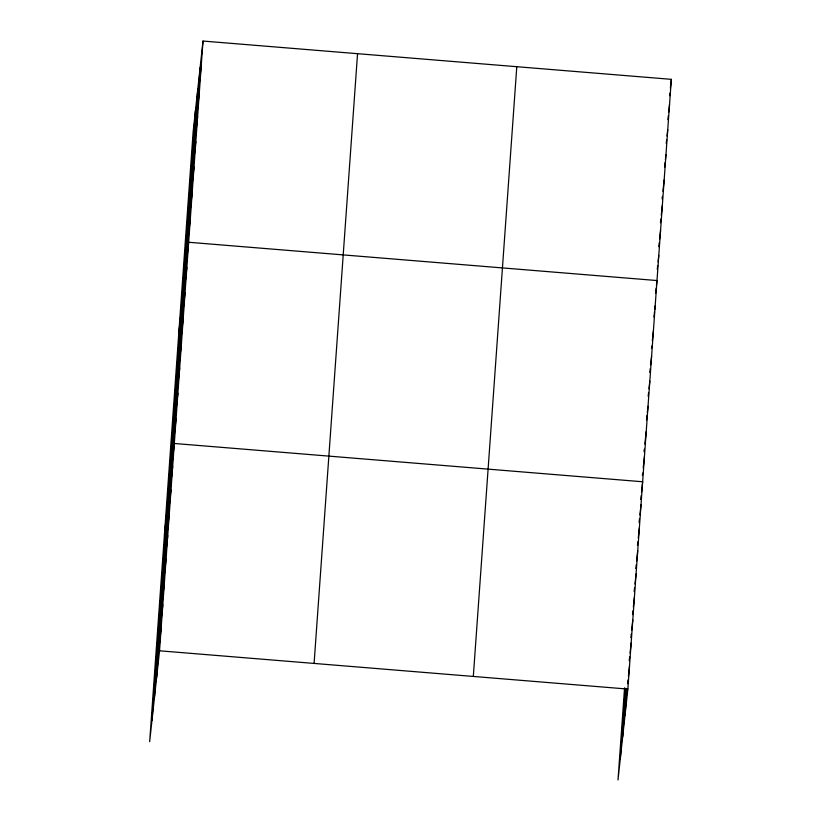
<?xml version="1.0" encoding="UTF-8"?>
<svg xmlns="http://www.w3.org/2000/svg" width="821" height="821" viewBox="0 0 821 821"><rect width="100%" height="100%" fill="white"/><g stroke="black" fill="none" stroke-linecap="round" stroke-linejoin="round"><path stroke-width="1.23" d="M151.967 720.428L195.439 110.691M154.348 698.548L197.82 88.812M156.657 677.315L200.129 67.579M203.003 41.05L193.13 131.924L149.668 741.661L159.541 650.796L203.003 41.05L671.332 79.339L627.87 689.076L617.997 779.95L624.565 687.813M314.084 663.43L357.556 53.683M473.317 676.442L516.789 66.696M620.296 758.717L625.222 689.609M622.677 736.837L626.136 688.347M624.986 715.604L626.885 688.932M198.333 92.732L201.217 66.203M196.537 117.875L199.421 91.357M194.741 143.028L197.625 116.51M192.956 168.182L195.829 141.653M191.16 193.335L194.043 166.807M189.364 218.489L192.247 191.96M187.568 243.642L190.451 217.113M178.793 333.141L188.666 242.267L656.995 280.546L656.441 285.605M183.986 293.939L186.87 267.42M182.19 319.092L185.074 292.563M180.404 344.245L183.278 317.717M178.609 369.399L181.492 342.87M176.813 394.552L179.696 368.024M175.017 419.705L177.9 393.177M173.231 444.859L176.115 418.33M164.446 534.358L174.319 443.484L642.648 481.763L641.55 491.871M169.793 493.041L172.677 466.513M168.151 516.07L171.035 489.552M166.509 539.11L169.393 512.581M164.867 562.149L167.751 535.62M163.225 585.178L166.109 558.649M161.583 608.217L164.467 581.689M159.941 631.246L162.825 604.718M158.299 654.286L161.183 627.757M669.546 95.759L669.823 93.225M670.377 88.175L671.332 79.339M667.894 119.64L668.304 115.853M668.715 112.067L669.546 104.483M666.242 143.531L666.652 139.744M667.063 135.958L667.75 129.636M664.579 167.422L665.133 162.373M665.41 159.838L665.954 154.789M662.106 198.887L662.383 196.363M662.927 191.314L664.158 179.943M660.453 222.778L660.864 218.991M661.274 215.194L662.373 205.096M658.791 246.669L659.201 242.872M659.612 239.085L660.577 230.249M657.272 269.288L657.683 265.501M658.093 261.714L658.781 255.393M655.62 293.179L656.164 288.13M653.957 317.07L654.511 312.021M654.789 309.486L655.199 305.699M651.484 348.535L651.761 346.01M652.305 340.961L653.403 330.853M649.832 372.426L650.242 368.639M650.653 364.842L651.607 356.006M648.169 396.317L648.58 392.52M648.99 388.733L649.822 381.16M646.517 420.198L647.061 415.149M647.338 412.624L648.026 406.313M644.033 451.673L644.311 449.149M644.854 444.089L646.23 431.456M642.381 475.564L642.658 473.029M643.202 467.98L644.434 456.609M640.729 499.445L641.139 495.658M639.087 522.484L639.497 518.698M639.908 514.9L641.006 504.802M637.445 545.513L637.855 541.727M638.266 537.94L639.364 527.831M635.803 568.553L636.213 564.766M636.624 560.969L637.722 550.87M634.151 591.582L634.571 587.795M634.982 584.008L636.08 573.9M632.509 614.621L632.929 610.834M633.34 607.047L634.438 596.939M630.867 637.66L631.287 633.863M631.698 630.076L632.796 619.968M629.225 660.689L629.645 656.903M630.056 653.116L631.154 643.007M626.628 692.565L627.039 688.778M627.583 683.729L628.003 679.932M628.414 676.145L629.512 666.036M159.541 650.796L627.87 689.076"/></g></svg>
